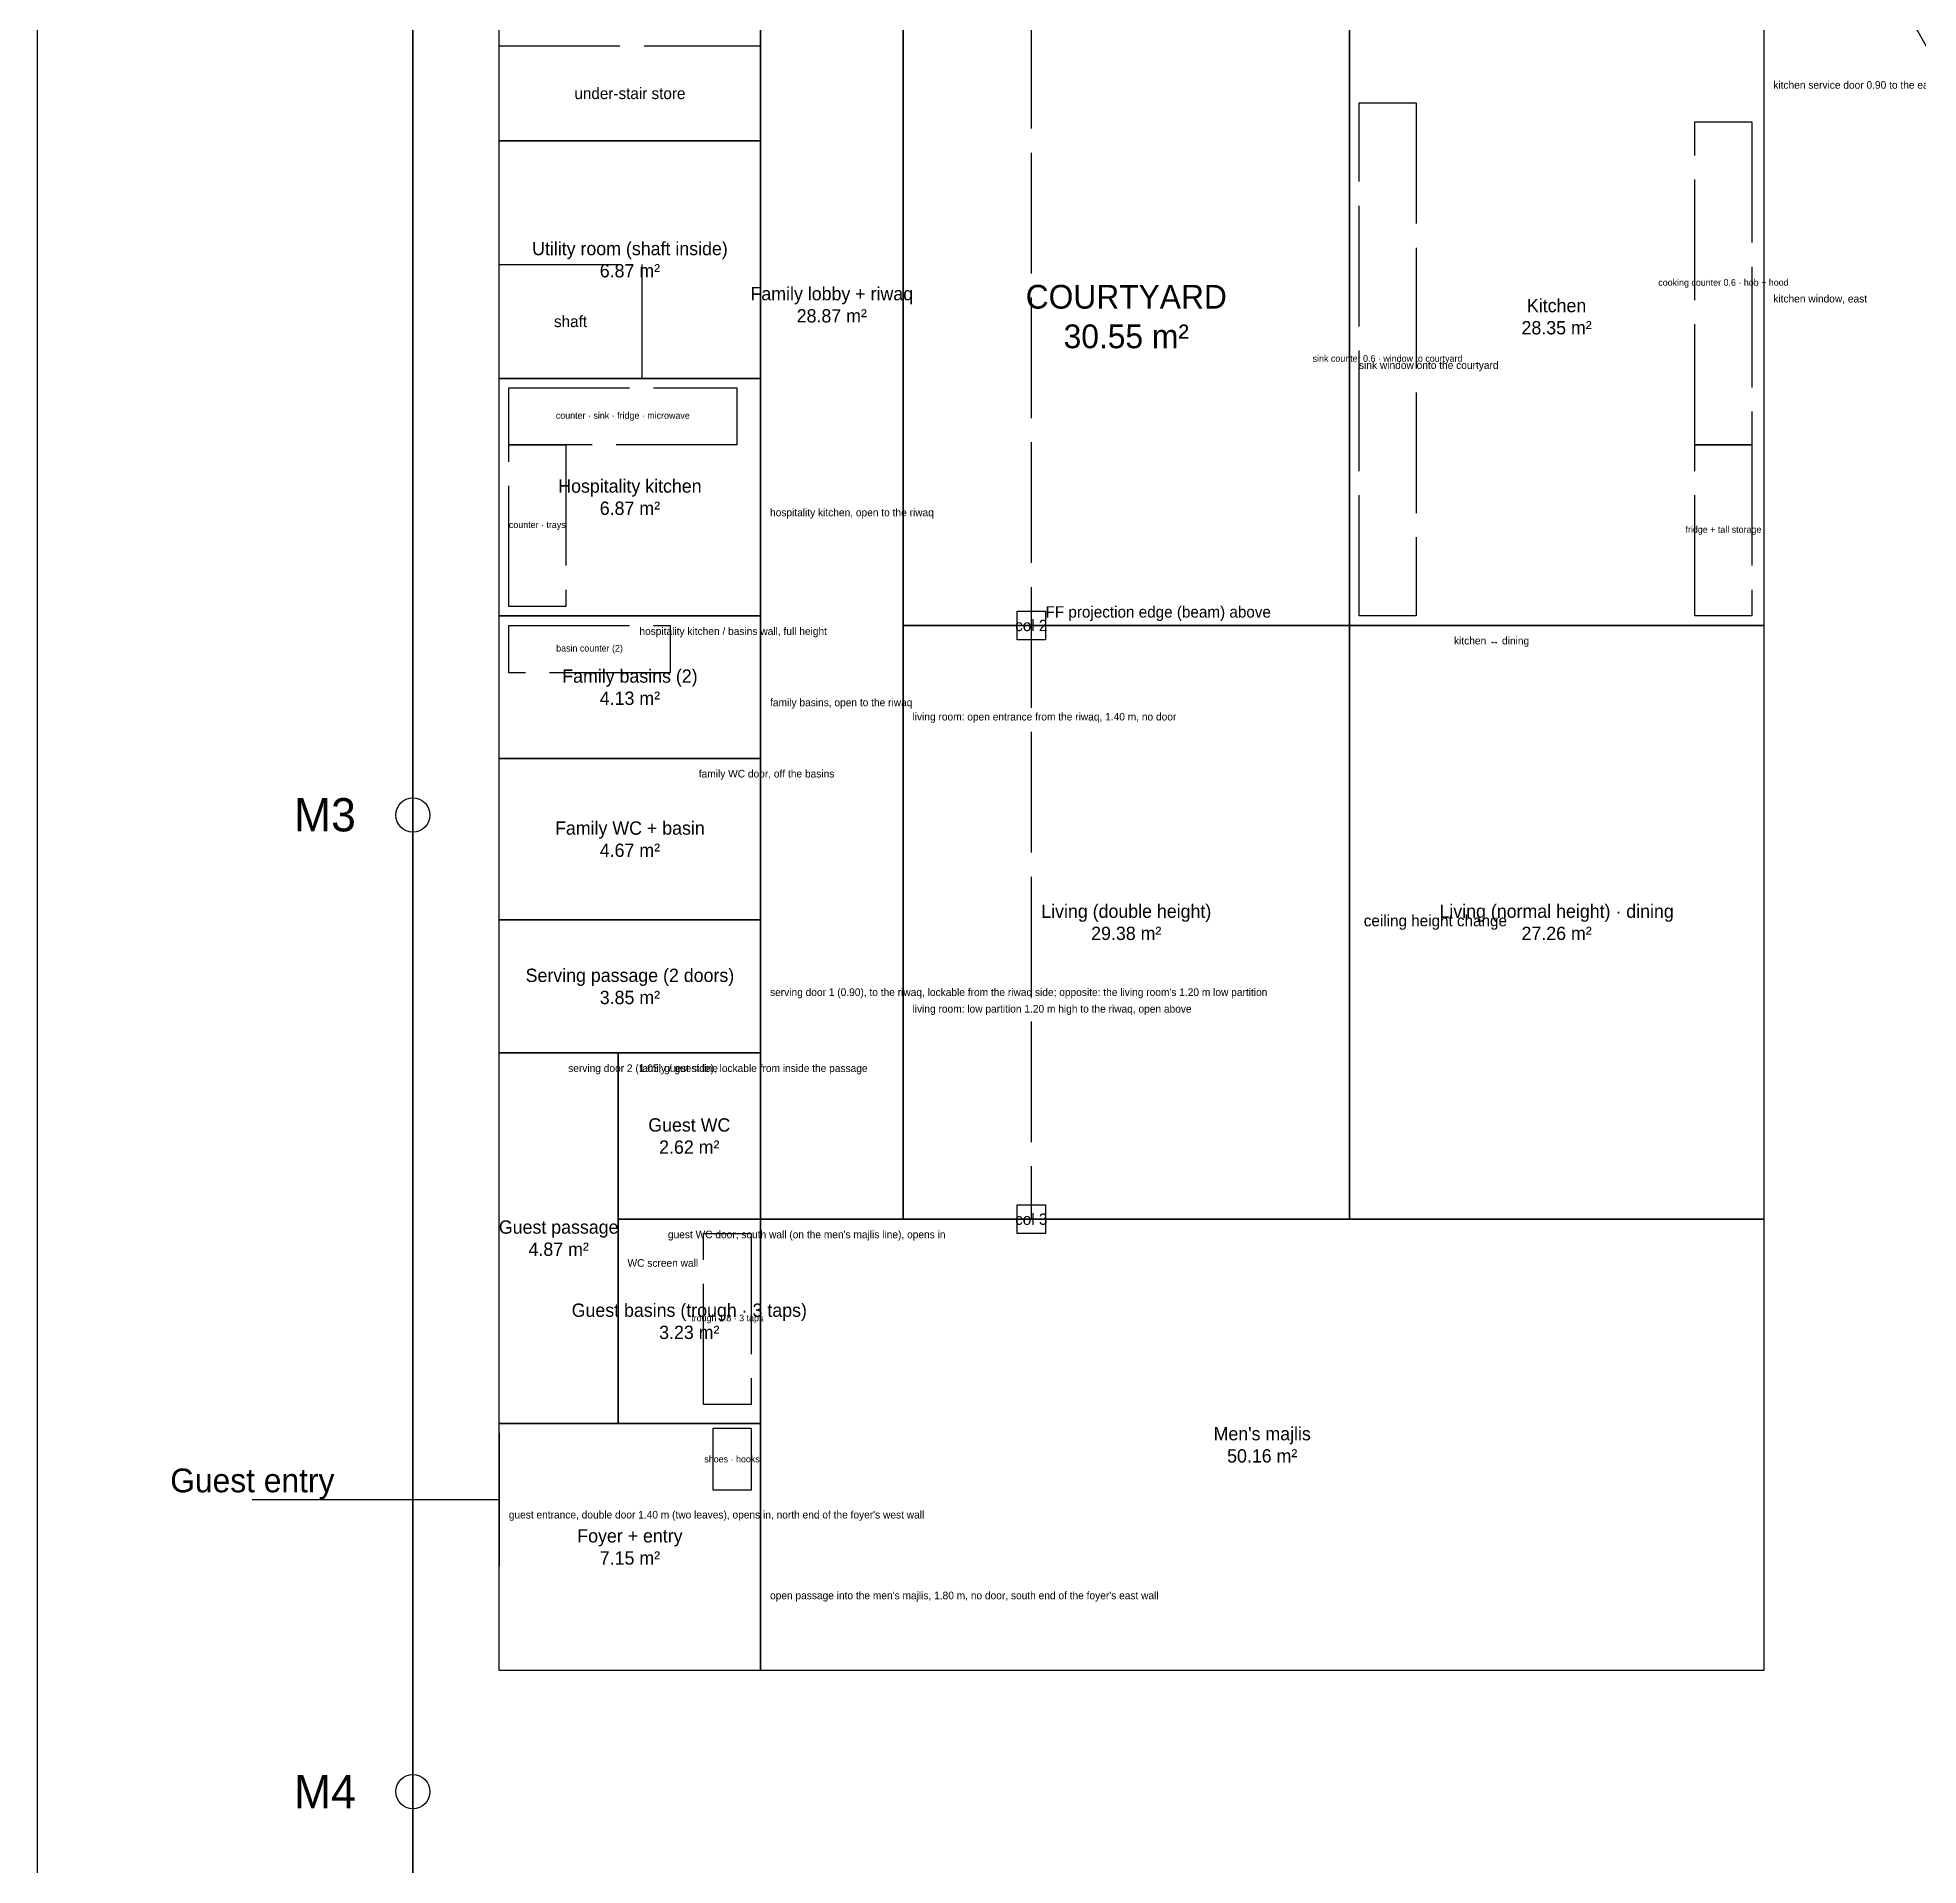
# Model space of a CAD drawing. Header units: metres. Extents: x -6.5 to 29.5, y -46.7 to 1.9.
# Drawn here: x -3.95 to 15.85, y -29.58 to -10.34 of the extents above; entities that cross this region are included whole.
import ezdxf

# ---------------------------------------------------------------- set-up
doc = ezdxf.new("R2010")
doc.units = ezdxf.units.M
doc.linetypes.add('DASHED', pattern=[1.524, 1.27, -0.254])
for name, color, linetype in [('BUILDING-OUTLINE', 1, 'CONTINUOUS'), ('COURTYARD', 150, 'CONTINUOUS'), ('DOORS', 1, 'CONTINUOUS'), ('ENTRIES', 30, 'CONTINUOUS'), ('FIXTURES', 8, 'DASHED'), ('MARKS', 4, 'DASHED'), ('OPENINGS', 6, 'CONTINUOUS'), ('ROOM-LABELS', 7, 'CONTINUOUS'), ('ROOMS-CIRC', 9, 'CONTINUOUS'), ('ROOMS-CORE', 252, 'CONTINUOUS'), ('ROOMS-FAMILY', 40, 'CONTINUOUS'), ('ROOMS-GUEST', 32, 'CONTINUOUS'), ('ROOMS-SERVICE', 140, 'CONTINUOUS'), ('SITE-DRIVEWAY', 5, 'CONTINUOUS'), ('SITE-ENVELOPE', 3, 'CONTINUOUS'), ('SITE-LAND', 8, 'CONTINUOUS'), ('SITE-PEGS', 94, 'CONTINUOUS'), ('WALLS-SPECIAL', 7, 'CONTINUOUS'), ('WINDOWS', 4, 'CONTINUOUS')]:
    doc.layers.add(name, color=color, linetype=linetype)

msp = doc.modelspace()

# ---------------------------------------------------------------- linework, layer by layer
at = {"layer": 'BUILDING-OUTLINE'}
msp.add_lwpolyline([(0.91, -3.525), (10.961, -3.525), (14.221, -9.525), (14.221, -27.525), (0.91, -27.525)], close=True, dxfattribs=at)
at = {"layer": 'COURTYARD'}
msp.add_lwpolyline([(5.16, -10.025), (9.86, -10.025), (9.86, -16.525), (5.16, -16.525)], close=True, dxfattribs=at)
at = {"layer": 'DOORS'}
for p, q in [((14.221, -10.225), (14.221, -11.125)), ((10.31, -16.525), (11.41, -16.525)), ((2.51, -17.925), (3.31, -17.925)), ((3.66, -19.775), (3.66, -20.675)), ((1.01, -21.025), (2.06, -21.025)), ((2.21, -22.775), (2.96, -22.775)), ((0.91, -25.025), (0.91, -26.425))]:
    msp.add_line(p, q, dxfattribs=at)
at = {"layer": 'ENTRIES'}
msp.add_line((-1.69, -25.725), (0.91, -25.725), dxfattribs=at)
at = {"layer": 'FIXTURES'}
for points in [[(9.96, -11.025), (10.56, -11.025), (10.56, -16.425), (9.96, -16.425)], [(13.496, -11.225), (14.096, -11.225), (14.096, -14.625), (13.496, -14.625)], [(1.01, -14.025), (3.41, -14.025), (3.41, -14.625), (1.01, -14.625)], [(1.01, -14.625), (1.61, -14.625), (1.61, -16.325), (1.01, -16.325)], [(13.496, -14.625), (14.096, -14.625), (14.096, -16.425), (13.496, -16.425)], [(1.01, -16.525), (2.71, -16.525), (2.71, -17.025), (1.01, -17.025)], [(3.06, -22.925), (3.56, -22.925), (3.56, -24.725), (3.06, -24.725)], [(3.16, -24.975), (3.56, -24.975), (3.56, -25.625), (3.16, -25.625)]]:
    msp.add_lwpolyline(points, close=True, dxfattribs=at)
at = {"layer": 'MARKS'}
for p, q in [((6.51, -10.025), (6.51, -22.775)), ((9.86, -16.525), (9.86, -22.775))]:
    msp.add_line(p, q, dxfattribs=at)
for points in [[(0.91, -10.425), (3.66, -10.425), (3.66, -11.425), (0.91, -11.425)], [(0.91, -12.725), (2.41, -12.725), (2.41, -13.925), (0.91, -13.925)], [(6.36, -16.375), (6.66, -16.375), (6.66, -16.675), (6.36, -16.675)], [(6.36, -22.625), (6.66, -22.625), (6.66, -22.925), (6.36, -22.925)]]:
    msp.add_lwpolyline(points, close=True, dxfattribs=at)
at = {"layer": 'OPENINGS'}
for p, q in [((3.66, -14.125), (3.66, -16.225)), ((3.66, -16.525), (3.66, -17.825)), ((5.16, -16.625), (5.16, -18.025)), ((3.66, -25.675), (3.66, -27.475))]:
    msp.add_line(p, q, dxfattribs=at)
at = {"layer": 'ROOMS-CIRC'}
msp.add_lwpolyline([(3.66, -3.525), (5.16, -3.525), (5.16, -22.775), (3.66, -22.775)], close=True, dxfattribs=at)
at = {"layer": 'ROOMS-CORE'}
for points in [[(0.91, -5.725), (3.66, -5.725), (3.66, -11.425), (0.91, -11.425)], [(0.91, -11.425), (3.66, -11.425), (3.66, -13.925), (0.91, -13.925)]]:
    msp.add_lwpolyline(points, close=True, dxfattribs=at)
at = {"layer": 'ROOMS-FAMILY'}
for points in [[(5.16, -16.525), (9.86, -16.525), (9.86, -22.775), (5.16, -22.775)], [(9.86, -16.525), (14.221, -16.525), (14.221, -22.775), (9.86, -22.775)]]:
    msp.add_lwpolyline(points, close=True, dxfattribs=at)
at = {"layer": 'ROOMS-GUEST'}
for points in [[(0.91, -21.025), (2.16, -21.025), (2.16, -24.925), (0.91, -24.925)], [(2.16, -21.025), (3.66, -21.025), (3.66, -22.775), (2.16, -22.775)], [(2.16, -22.775), (3.66, -22.775), (3.66, -24.925), (2.16, -24.925)], [(3.66, -22.775), (14.221, -22.775), (14.221, -27.525), (3.66, -27.525)], [(0.91, -24.925), (3.66, -24.925), (3.66, -27.525), (0.91, -27.525)]]:
    msp.add_lwpolyline(points, close=True, dxfattribs=at)
at = {"layer": 'ROOMS-SERVICE'}
for points in [[(9.86, -10.025), (14.221, -10.025), (14.221, -16.525), (9.86, -16.525)], [(0.91, -13.925), (3.66, -13.925), (3.66, -16.425), (0.91, -16.425)], [(0.91, -16.425), (3.66, -16.425), (3.66, -17.925), (0.91, -17.925)], [(0.91, -17.925), (3.66, -17.925), (3.66, -19.625), (0.91, -19.625)], [(0.91, -19.625), (3.66, -19.625), (3.66, -21.025), (0.91, -21.025)]]:
    msp.add_lwpolyline(points, close=True, dxfattribs=at)
at = {"layer": 'SITE-DRIVEWAY'}
msp.add_lwpolyline([(-3.95, -0.73), (0, 0), (0, -38.86), (-3.95, -39.59)], close=True, dxfattribs=at)
at = {"layer": 'SITE-ENVELOPE'}
msp.add_lwpolyline([(0, -38.86), (0, -3.05), (9.18, -1.36), (9.67, -1.22), (10.48, -1.65), (13.55, -7.3), (14.06, -8.86), (15.35, -9.4), (18.4, -14.8), (21.13, -21.04), (24.77, -34.3)], close=True, dxfattribs=at)
at = {"layer": 'SITE-LAND'}
msp.add_lwpolyline([(0, 0), (8.64, 1.59), (11.96, -0.17), (15.39, -6.51), (15.68, -7.37), (16.75, -7.83), (20.19, -13.91), (23.02, -20.37), (26.74, -33.94), (0, -38.86)], close=True, dxfattribs=at)
at = {"layer": 'SITE-PEGS'}
for centre in [(0, -18.52), (0, -28.8)]:
    msp.add_circle(centre, 0.18, dxfattribs=at)
at = {"layer": 'WALLS-SPECIAL'}
for p, q in [((0.91, -16.425), (3.66, -16.425)), ((5.16, -18.025), (5.16, -22.775)), ((0.91, -21.025), (3.66, -21.025)), ((2.16, -22.775), (2.16, -23.375))]:
    msp.add_line(p, q, dxfattribs=at)
at = {"layer": 'WINDOWS'}
for p, q in [((14.221, -12.225), (14.221, -13.625)), ((9.86, -12.625), (9.86, -14.625))]:
    msp.add_line(p, q, dxfattribs=at)

# ---------------------------------------------------------------- texts
at = {"layer": 'DOORS', "char_height": 0.08, "attachment_point": 1}
for s, insert in [('kitchen service door 0.90 to the east yard, lockable (owner decision), north end of the east wall', (14.321, -10.795)), ('kitchen ↔ dining', (10.96, -16.645)), ('family WC door, off the basins', (3.01, -18.045)), ("serving door 1 (0.90), to the riwaq, lockable from the riwaq side; opposite: the living room's 1.20 m low partition", (3.76, -20.345)), ('serving door 2 (1.05, guest side), lockable from inside the passage', (1.635, -21.145)), ("guest WC door, south wall (on the men's majlis line), opens in", (2.685, -22.895)), ("guest entrance, double door 1.40 m (two leaves), opens in, north end of the foyer's west wall", (1.01, -25.845))]:
    msp.add_mtext(s, dxfattribs=dict(at, insert=insert))
at = {"layer": 'ENTRIES', "insert": (-1.69, -25.725), "char_height": 0.25, "attachment_point": 8}
msp.add_mtext('Guest entry', dxfattribs=at)
at = {"layer": 'FIXTURES', "char_height": 0.07, "attachment_point": 5}
for s, insert in [('cooking counter 0.6 · hob + hood', (13.796, -12.925)), ('sink counter 0.6 · window to courtyard', (10.26, -13.725)), ('counter · sink · fridge · microwave', (2.21, -14.325)), ('counter · trays', (1.31, -15.475)), ('fridge + tall storage', (13.796, -15.525)), ('basin counter (2)', (1.86, -16.775)), ('trough 1.8 · 3 taps', (3.31, -23.825)), ('shoes · hooks', (3.36, -25.3))]:
    msp.add_mtext(s, dxfattribs=dict(at, insert=insert))
at = {"layer": 'MARKS', "char_height": 0.12}
for s, insert, attachment_point in [('under-stair store', (2.285, -10.925), 5), ('shaft', (1.66, -13.325), 5), ('FF projection edge (beam) above', (6.66, -16.4), 4), ('col 2', (6.51, -16.525), 5), ('ceiling height change', (10.01, -19.65), 4), ('col 3', (6.51, -22.775), 5)]:
    msp.add_mtext(s, dxfattribs=dict(at, insert=insert, attachment_point=attachment_point))
at = {"layer": 'OPENINGS', "char_height": 0.08, "attachment_point": 1}
for s, insert in [('hospitality kitchen, open to the riwaq', (3.76, -15.295)), ('family basins, open to the riwaq', (3.76, -17.295)), ('living room: open entrance from the riwaq, 1.40 m, no door', (5.26, -17.445)), ("open passage into the men's majlis, 1.80 m, no door, south end of the foyer's east wall", (3.76, -26.695))]:
    msp.add_mtext(s, dxfattribs=dict(at, insert=insert))
at = {"layer": 'ROOM-LABELS', "attachment_point": 5}
for s, insert, char_height in [('Utility room (shaft inside)\\P6.87 m²', (2.285, -12.675), 0.14), ('Family lobby + riwaq\\P28.87 m²', (4.41, -13.15), 0.14), ('COURTYARD\\P30.55 m²', (7.51, -13.275), 0.25), ('Kitchen\\P28.35 m²', (12.04, -13.275), 0.14), ('Hospitality kitchen\\P6.87 m²', (2.285, -15.175), 0.14), ('Family basins (2)\\P4.13 m²', (2.285, -17.175), 0.14), ('Family WC + basin\\P4.67 m²', (2.285, -18.775), 0.14), ('Living (double height)\\P29.38 m²', (7.51, -19.65), 0.14), ('Living (normal height) · dining\\P27.26 m²', (12.04, -19.65), 0.14), ('Serving passage (2 doors)\\P3.85 m²', (2.285, -20.325), 0.14), ('Guest WC\\P2.62 m²', (2.91, -21.9), 0.14), ('Guest passage\\P4.87 m²', (1.535, -22.975), 0.14), ('Guest basins (trough · 3 taps)\\P3.23 m²', (2.91, -23.85), 0.14), ("Men's majlis\\P50.16 m²", (8.941, -25.15), 0.14), ('Foyer + entry\\P7.15 m²', (2.285, -26.225), 0.14)]:
    msp.add_mtext(s, dxfattribs=dict(at, insert=insert, char_height=char_height))
at = {"layer": 'SITE-PEGS', "char_height": 0.35, "attachment_point": 6}
for s, insert in [('M3', (-0.6, -18.52)), ('M4', (-0.6, -28.8))]:
    msp.add_mtext(s, dxfattribs=dict(at, insert=insert))
at = {"layer": 'WALLS-SPECIAL', "char_height": 0.08, "attachment_point": 1}
for s, insert in [('hospitality kitchen / basins wall, full height', (2.385, -16.545)), ('living room: low partition 1.20 m high to the riwaq, open above', (5.26, -20.52)), ('family / guest line', (2.385, -21.145)), ('WC screen wall', (2.26, -23.195))]:
    msp.add_mtext(s, dxfattribs=dict(at, insert=insert))
at = {"layer": 'WINDOWS', "char_height": 0.08, "attachment_point": 1}
for s, insert in [('kitchen window, east', (14.321, -13.045)), ('sink window onto the courtyard', (9.96, -13.745))]:
    msp.add_mtext(s, dxfattribs=dict(at, insert=insert))

doc.saveas('drawing.dxf')
